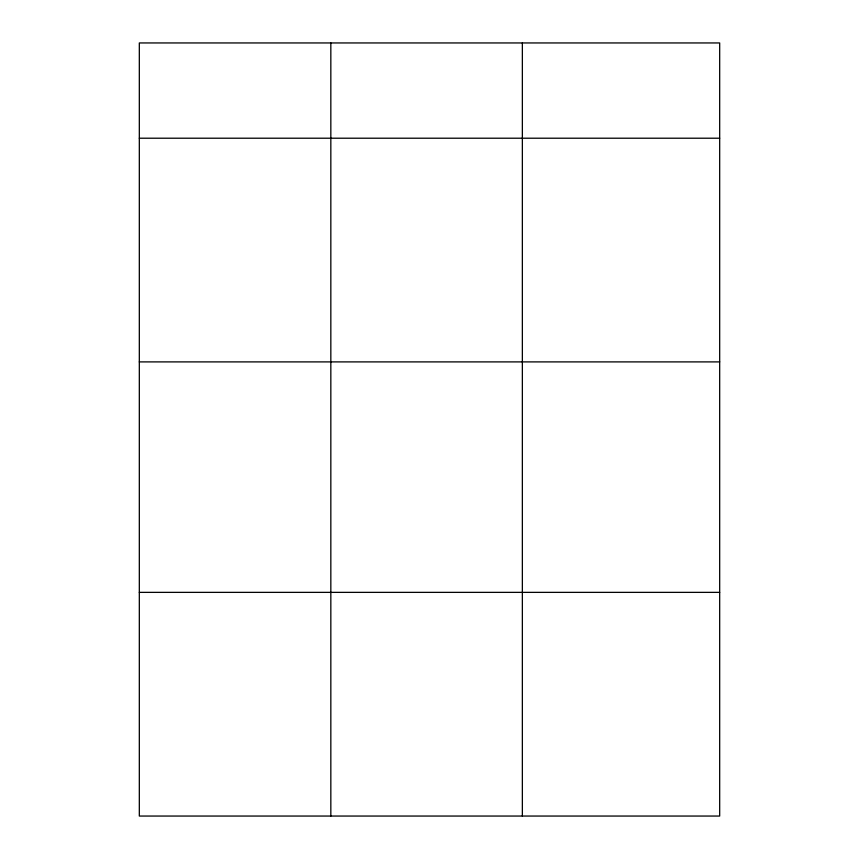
<?xml version="1.0" encoding="UTF-8"?>
<svg xmlns="http://www.w3.org/2000/svg" width="859" height="859" viewBox="0 0 859 859"><rect width="100%" height="100%" fill="white"/><g stroke="black" fill="none" stroke-linecap="round" stroke-linejoin="round"><path stroke-width="1.29" d="M719.681 361.897L719.681 42.95L139.319 42.95L139.319 816.05L719.681 816.05L719.681 361.897L139.319 361.897M139.319 138.213L719.681 138.213M139.319 592.366L719.681 592.366M522.358 42.95L522.358 816.05M330.833 42.95L330.833 816.05"/></g></svg>
